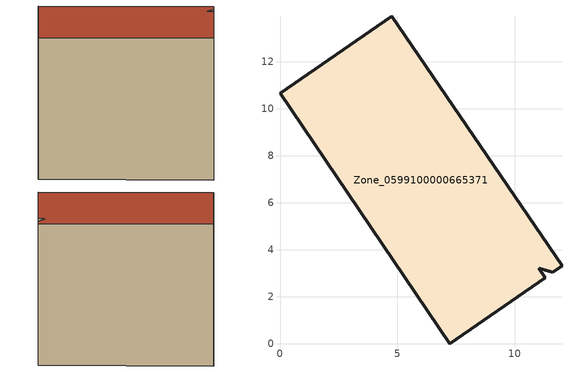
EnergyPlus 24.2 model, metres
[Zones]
Zone_0599100000665371
 floor ground (C_G): 0,10.66 4.76,13.94 12.01,3.31 11.62,3.04 11.02,3.2 11.3,2.82 7.24,0 z0
 wall outside (C_F): 4.76,13.94 0,10.66 7.24,0 11.3,2.82 11.02,3.2 11.62,3.04 12.01,3.31 4.76,13.94 z0:11.36
 roof outside (C_R): 11.62,3.04 12.01,3.31 4.76,13.94 0,10.66 7.24,0 11.3,2.82 11.02,3.2 z11.36
[BUILDING]
Pand.0599100000665371: North Axis=0; Terrain=City; Loads Convergence Tolerance Value=0.04; Temperature Convergence Tolerance Value=0.4; Solar Distribution=FullExterior; Maximum Number of Warmup Days=25; Minimum Number of Warmup Days=1
[Site:Location]
Rotterdam.The.Hague.AP_ZH_NLD Design_Conditions: Latitude=51.96; Longitude=4.45; Time Zone=1; Elevation=-4.5
[SITE:GROUNDTEMPERATURE:BUILDINGSURFACE]
18, 18, 18, 18, 18, 18, 18, 18, 18, 18, 18, 18
[MATERIAL] Thermal Absorptance=0.9; Solar Absorptance=0.7; Visible Absorptance=0.7
Name | Roughness | Thickness | Conductivity | Density | Specific Heat
G.TI.1946 | MediumSmooth | 0.15 | 1 | 540 | 1210
F.TI.1946 | Rough | 0.3 | 0.857143 | 1920 | 840
R.TI.1946 | MediumRough | 0.2 | 0.1 | 1500 | 1000
[CONSTRUCTION]
C_G: G.TI.1946
C_F: F.TI.1946
C_R: R.TI.1946
[ZONE]
Zone_0599100000665371: Type=1; Multiplier=1; Ceiling Height=Autocalculate; Volume=Autocalculate; Floor Area=autocalculate; Part of Total Floor Area=Yes
[ZONEINFILTRATION:DESIGNFLOWRATE]
Infil_Zone_0599100000665371: Zone or ZoneList or Space or SpaceList=Zone_0599100000665371; Schedule=AlwaysOn; Design Flow Rate Calculation Method=Flow/Area; Flow Rate per Floor Area=0.003; Constant Term Coefficient=1; Temperature Term Coefficient=0; Velocity Term Coefficient=0; Velocity Squared Term Coefficient=0
[HVACTEMPLATE:ZONE:IDEALLOADSAIRSYSTEM]
Zone_0599100000665371: Maximum Heating Supply Air Temperature=50; Minimum Cooling Supply Air Temperature=13; Maximum Heating Supply Air Humidity Ratio=0.0156; Minimum Cooling Supply Air Humidity Ratio=0.0077; Heating Limit=NoLimit; Cooling Limit=NoLimit; Dehumidification Control Type=ConstantSensibleHeatRatio; Cooling Sensible Heat Ratio=0.7; Dehumidification Setpoint=60; Humidification Control Type=None; Humidification Setpoint=30; Outdoor Air Method=None; Outdoor Air Flow Rate per Person=0.00944; Outdoor Air Flow Rate per Zone Floor Area=0; Outdoor Air Flow Rate per Zone=0; Demand Controlled Ventilation Type=None; Outdoor Air Economizer Type=NoEconomizer; Heat Recovery Type=None; Sensible Heat Recovery Effectiveness=0.7; Latent Heat Recovery Effectiveness=0.65
[ZONECONTROL:THERMOSTAT]
ThermostatControl_Zone_0599100000665371: Zone or ZoneList=Zone_0599100000665371; Control Type Schedule=DualSetpointControlType; Control 1=Thermostat_Zone_0599100000665371; Temperature Difference Between Cutout And Setpoint=0
[THERMOSTATSETPOINT:DUALSETPOINT]
Thermostat_Zone_0599100000665371: Heating Setpoint Temperature Schedule=HeatingSetpoint_Zone_0599100000665371; Cooling Setpoint Temperature Schedule=CoolingSetpoint_Zone_0599100000665371
[SCHEDULE:COMPACT]
HeatingSetpoint_Zone_0599100000665371: Through: 12/31, For: AllDays, Until: 24:00, 21
CoolingSetpoint_Zone_0599100000665371: Through: 12/31, For: AllDays, Until: 24:00, 24
DualSetpointControlType: Through: 12/31, For: AllDays, Until: 24:00, 4
AlwaysOn: Through: 12/31, For: AllDays, Until: 24:00, 1
